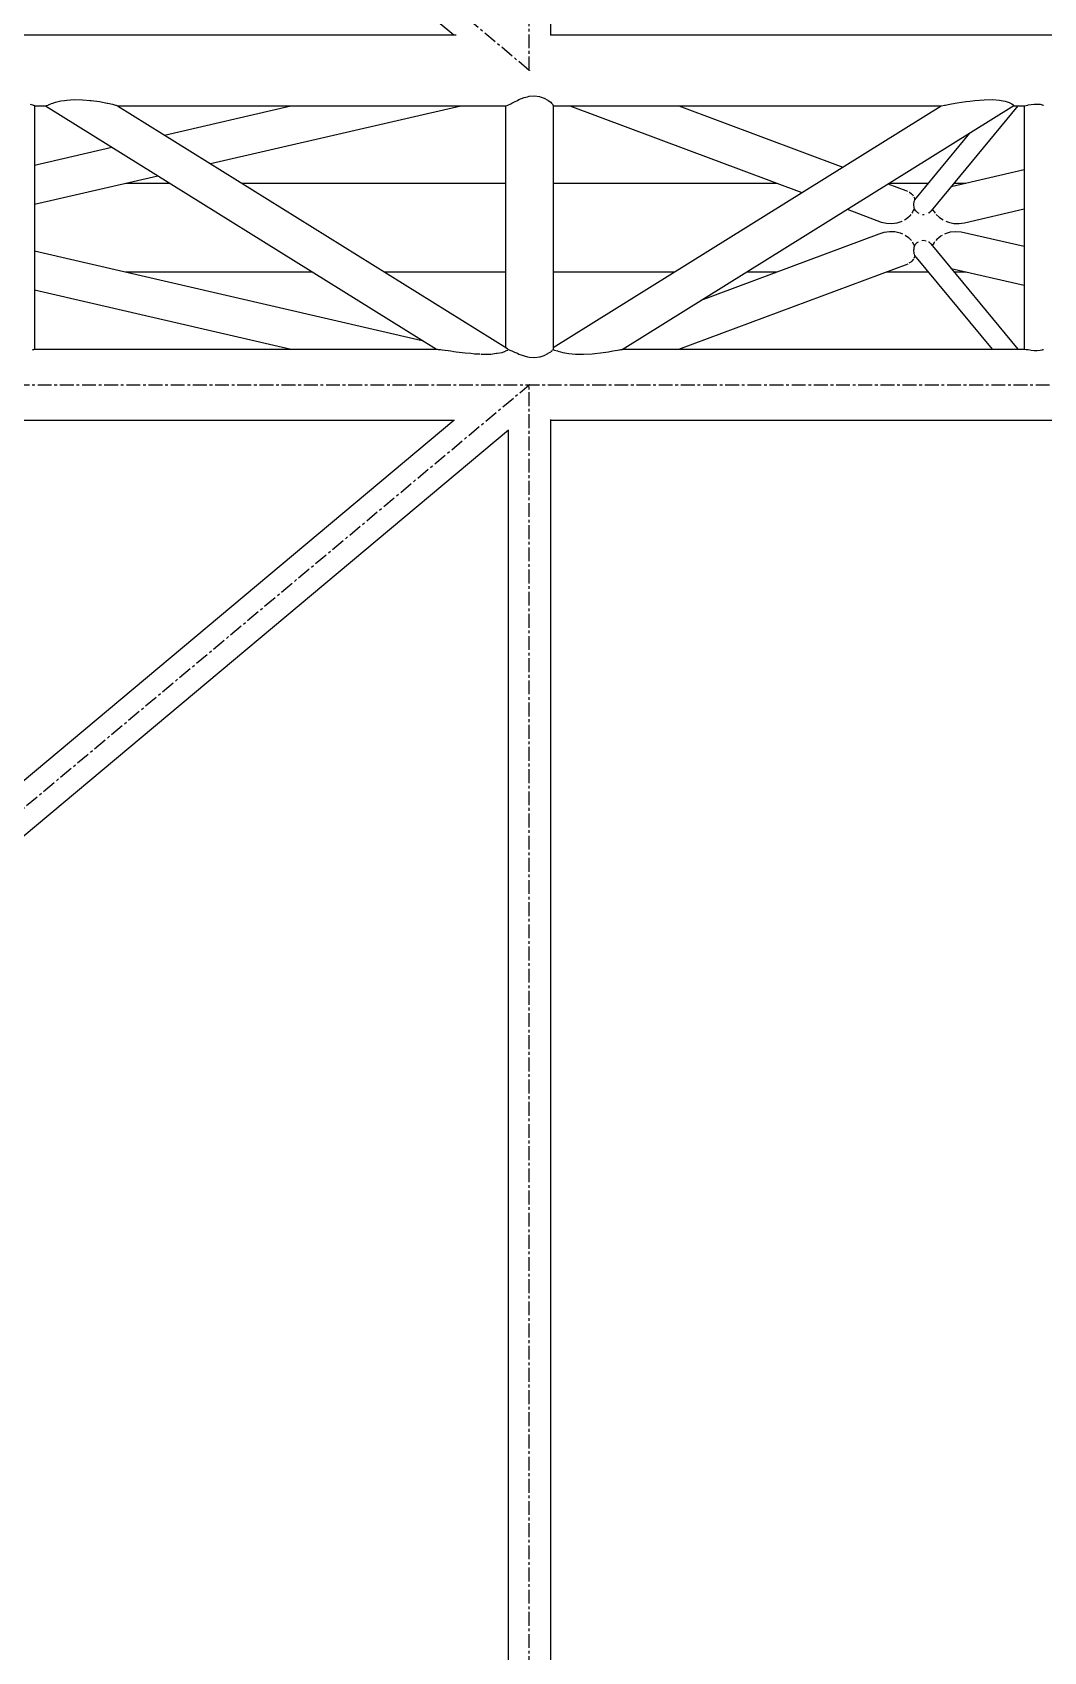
# Model space of a CAD drawing. Header units: millimetres. Extents: x 5143 to 30813, y 232 to 21408.
# Drawn here: x 24889 to 25468, y 11645 to 12572 of the extents above; entities that cross this region are included whole.
import ezdxf

# ---------------------------------------------------------------- set-up
doc = ezdxf.new("R2010")
doc.units = ezdxf.units.MM
doc.header["$LTSCALE"] = 0.25
doc.linetypes.add('CENTER', pattern=[50.8, 31.75, -6.35, 6.35, -6.35])
doc.linetypes.add('XKITLINE00', pattern=[0])

msp = doc.modelspace()

# ---------------------------------------------------------------- linework, layer by layer
at = {"color": 8, "linetype": 'CENTER'}
for p, q in [((25173.61, 12550.27), (23430, 14010.27)), ((25173.61, 12550.27), (25173.61, 14010.27)), ((24340.44, 11672.63), (25173.61, 12370.27)), ((24815.89, 12370.27), (26261.34, 12370.27)), ((25173.61, 10910.27), (25173.61, 12370.27))]:
    msp.add_line(p, q, dxfattribs=at)
at = {"color": 8, "linetype": 'XKITLINE00'}
for p, q in [((25185.79, 13990.39), (25185.79, 12570.4)), ((24301.8, 13264.39), (25130.39, 12570.57)), ((24815.89, 12570.57), (25131.8, 12570.57)), ((25185.79, 12570.57), (26261.35, 12570.57)), ((24887.87, 12530.88), (24889.13, 12530.57)), ((24889.13, 12530.57), (24889.5, 12530.38)), ((24889.5, 12530.38), (24889.94, 12530.28)), ((24889.94, 12530.28), (24890.22, 12530.08)), ((24890.22, 12530.08), (24890.22, 12390.55)), ((24890.22, 12529.97), (24896.79, 12529.97)), ((24896.48, 12529.97), (24896.49, 12529.97)), ((24896.49, 12529.97), (24896.74, 12529.94)), ((24896.49, 12529.97), (25120.36, 12390.57)), ((24896.74, 12529.94), (24897.06, 12530.17)), ((24897.06, 12530.17), (24898.05, 12530.37)), ((24898.05, 12530.37), (24898.27, 12530.59)), ((24898.27, 12530.59), (24900.01, 12531.23)), ((24900.01, 12531.23), (24900.85, 12531.41)), ((24900.85, 12531.41), (24902.27, 12532.03)), ((24902.27, 12532.03), (24905.25, 12532.74)), ((24905.25, 12532.74), (24907.53, 12533.02)), ((24907.53, 12533.02), (24908.86, 12533.29)), ((24908.86, 12533.29), (24913.03, 12533.58)), ((24913.03, 12533.58), (24917.76, 12533.47)), ((24917.76, 12533.47), (24922.22, 12533.02)), ((24922.22, 12533.02), (24922.78, 12532.98)), ((24922.78, 12532.98), (24927.46, 12532.38)), ((24927.46, 12532.38), (24931.78, 12531.55)), ((24931.78, 12531.55), (24932.33, 12531.41)), ((24932.33, 12531.41), (24934.99, 12530.89)), ((24934.99, 12530.89), (24936.7, 12530.37)), ((24936.7, 12530.37), (24937.1, 12530.3)), ((24937.14, 12530.28), (24937.72, 12530.01)), ((24937.72, 12530.01), (25161.05, 12390.95)), ((24937.77, 12529.97), (25160.29, 12529.97)), ((24964.64, 12513.24), (25037.08, 12529.97)), ((24990.97, 12496.85), (25134.37, 12529.97)), ((25159.96, 12529.97), (25159.96, 12391.63)), ((25160.18, 12529.97), (25160.26, 12529.94)), ((25160.3, 12529.99), (25160.26, 12529.94)), ((25160.3, 12529.99), (25161.31, 12530.36)), ((25161.31, 12530.36), (25161.37, 12530.37)), ((25161.37, 12530.37), (25162.94, 12531.2)), ((25162.94, 12531.2), (25163.52, 12531.41)), ((25163.52, 12531.41), (25165.1, 12532.34)), ((25165.1, 12532.34), (25166.77, 12533.02)), ((25166.77, 12533.02), (25167.69, 12533.56)), ((25167.69, 12533.56), (25170.57, 12534.7)), ((25170.57, 12534.7), (25172.59, 12535.15)), ((25172.59, 12535.15), (25173.61, 12535.48)), ((25173.61, 12535.48), (25176.65, 12535.74)), ((25176.65, 12535.74), (25179.53, 12535.29)), ((25179.53, 12535.29), (25179.84, 12535.15)), ((25179.84, 12535.15), (25182.12, 12534.45)), ((25182.12, 12534.45), (25184.28, 12533.2)), ((25184.28, 12533.2), (25184.46, 12533.02)), ((25184.46, 12533.02), (25185.91, 12532.03)), ((25185.91, 12532.03), (25186.38, 12531.41)), ((25186.38, 12531.41), (25186.92, 12530.98)), ((25186.92, 12530.98), (25187.15, 12530.37)), ((25187.15, 12530.37), (25187.26, 12530.26)), ((25187.26, 12530.26), (25187.26, 12391.07)), ((25187.26, 12529.97), (25409.56, 12529.97)), ((25187.26, 12391.63), (25409.45, 12529.97)), ((25196.73, 12529.97), (25329.72, 12480.33)), ((25226.77, 12390.52), (25451.02, 12530.14)), ((25259.26, 12529.97), (25353.16, 12494.92)), ((25453.33, 12529.97), (25403.65, 12469.76)), ((25409.49, 12529.94), (25409.68, 12530.03)), ((25409.5, 12529.97), (25409.49, 12529.94)), ((25409.68, 12530.03), (25411.32, 12530.33)), ((25411.32, 12530.33), (25411.73, 12530.37)), ((25411.73, 12530.37), (25414.45, 12530.94)), ((25414.45, 12530.94), (25417.52, 12531.41)), ((25417.52, 12531.41), (25418.56, 12531.63)), ((25418.56, 12531.63), (25423.56, 12532.44)), ((25423.56, 12532.44), (25425.8, 12532.69)), ((25425.86, 12532.7), (25428.74, 12533.02)), ((25428.74, 12533.02), (25434.05, 12533.49)), ((25434.05, 12533.49), (25438.81, 12533.57)), ((25438.81, 12533.57), (25442.77, 12533.24)), ((25442.77, 12533.24), (25443.71, 12533.02)), ((25443.71, 12533.02), (25446, 12532.69)), ((25446, 12532.69), (25448.37, 12531.96)), ((25448.37, 12531.96), (25449.14, 12531.41)), ((25449.14, 12531.41), (25449.85, 12531.2)), ((25449.9, 12531.18), (25450.74, 12530.53)), ((25450.74, 12530.53), (25450.68, 12530.37)), ((25450.68, 12530.37), (25451.02, 12530.14)), ((25450.74, 12529.97), (25457.22, 12529.97)), ((25457, 12529.97), (25457, 12390.57)), ((25457.06, 12529.97), (25457.17, 12529.94)), ((25457.17, 12529.94), (25457.28, 12530.02)), ((25457.28, 12530.02), (25458.09, 12530.23)), ((25458.09, 12530.23), (25459.06, 12530.36)), ((25459.06, 12530.36), (25459.35, 12530.47)), ((25459.35, 12530.47), (25460.94, 12530.8)), ((25460.94, 12530.8), (25462.7, 12530.98)), ((25462.7, 12530.98), (25464.46, 12531)), ((25464.46, 12531), (25466.05, 12530.86)), ((25466.05, 12530.86), (25467.31, 12530.56)), ((25467.31, 12530.56), (25467.68, 12530.36)), ((25467.68, 12530.36), (25468.09, 12530.28)), ((25425.7, 12514.38), (25394.21, 12476.22)), ((24890.22, 12496.05), (24934.52, 12506.29)), ((25415.2, 12483.76), (25457, 12493.42)), ((24890.22, 12473.58), (24960.85, 12489.89)), ((24942.59, 12485.67), (24967.62, 12485.67)), ((25008.92, 12485.67), (25159.96, 12485.67)), ((25187.26, 12485.67), (25315.41, 12485.67)), ((25378.97, 12485.29), (25389.24, 12481.45)), ((25379.59, 12485.67), (25402.01, 12485.67)), ((25389.24, 12481.45), (25390.25, 12481.01)), ((25416.78, 12485.67), (25423.47, 12485.67)), ((25391.21, 12480.58), (25391.37, 12480.51)), ((25391.37, 12480.51), (25392.44, 12479.59)), ((25392.44, 12479.59), (25392.93, 12479.2)), ((25392.93, 12479.2), (25393.42, 12478.46)), ((25393.75, 12475.1), (25393.63, 12473.57)), ((25393.63, 12473.57), (25393.67, 12473.35)), ((25393.67, 12473.35), (25393.82, 12471.74)), ((25393.75, 12477.95), (25394.03, 12477.53)), ((25393.92, 12475.47), (25393.75, 12475.1)), ((25393.82, 12471.74), (25394.06, 12470.99)), ((25394.21, 12476.22), (25393.92, 12475.47)), ((25394.03, 12477.53), (25394.19, 12476.76)), ((25394.19, 12476.76), (25394.33, 12476.36)), ((25355.54, 12470.7), (25375.02, 12463.42)), ((25375.02, 12463.42), (25378.07, 12462.72)), ((25378.07, 12462.72), (25381.2, 12462.55)), ((25381.2, 12462.55), (25384.25, 12462.93)), ((25384.25, 12462.93), (25387.06, 12463.83)), ((25387.06, 12463.83), (25387.13, 12463.88)), ((25388.39, 12464.59), (25389.49, 12465.22)), ((25389.49, 12465.22), (25390.52, 12466.17)), ((25390.52, 12466.17), (25391.51, 12466.98)), ((25392.11, 12467.76), (25391.51, 12466.98)), ((25393.06, 12469.01), (25392.63, 12468.45)), ((25393.45, 12469.97), (25393.06, 12469.01)), ((25394.02, 12471.05), (25393.45, 12469.97)), ((25394.06, 12470.99), (25394.58, 12470.1)), ((25394.58, 12470.1), (25394.73, 12469.96)), ((25394.73, 12469.96), (25395.85, 12468.86)), ((25395.85, 12468.86), (25396.62, 12468.45)), ((25398.8, 12467.76), (25399.16, 12467.69)), ((25399.16, 12467.69), (25399.78, 12467.76)), ((25402.1, 12468.45), (25402.43, 12468.6)), ((25402.43, 12468.6), (25403.65, 12469.76)), ((25404.46, 12470.74), (25404.92, 12469.97)), ((25404.92, 12469.97), (25406.02, 12468.45)), ((25406.54, 12467.76), (25408.35, 12466.16)), ((25408.35, 12466.16), (25408.55, 12465.95)), ((25408.55, 12465.95), (25410.56, 12464.59)), ((25412.1, 12463.88), (25413.61, 12463.26)), ((25413.61, 12463.26), (25416.61, 12462.65)), ((25416.61, 12462.65), (25419.73, 12462.58)), ((25419.73, 12462.58), (25422.81, 12463.05)), ((25422.81, 12463.05), (25457, 12470.94)), ((25271.96, 12418.66), (25373.87, 12456.7)), ((25373.87, 12456.7), (25376.81, 12457.65)), ((25376.81, 12457.65), (25379.91, 12458.08)), ((25379.91, 12458.08), (25383, 12457.96)), ((25383, 12457.96), (25385.92, 12457.31)), ((25385.92, 12457.31), (25387.34, 12456.69)), ((25388.78, 12455.98), (25390.73, 12454.55)), ((25390.73, 12454.55), (25390.78, 12454.48)), ((25390.78, 12454.48), (25392.4, 12452.8)), ((25407.15, 12453.74), (25406.31, 12452.8)), ((25407.15, 12453.74), (25408.16, 12454.48)), ((25408.16, 12454.48), (25409.33, 12455.49)), ((25409.33, 12455.49), (25410.23, 12455.98)), ((25411.54, 12456.69), (25411.84, 12456.85)), ((25411.84, 12456.85), (25414.7, 12457.73)), ((25414.7, 12457.73), (25417.75, 12458.09)), ((25417.75, 12458.09), (25420.85, 12457.9)), ((25420.85, 12457.9), (25457, 12449.55)), ((24890.22, 12446.92), (25112.23, 12395.64)), ((25392.85, 12452.12), (25393.66, 12450.68)), ((25393.65, 12447.22), (25393.62, 12446.99)), ((25393.62, 12446.99), (25393.72, 12445.77)), ((25393.72, 12447.92), (25393.65, 12447.22)), ((25393.66, 12450.68), (25393.79, 12450.5)), ((25393.73, 12445.64), (25393.74, 12445.46)), ((25393.81, 12448.83), (25393.74, 12448.08)), ((25393.74, 12445.46), (25393.9, 12445.1)), ((25393.79, 12450.5), (25394.07, 12449.7)), ((25394.13, 12449.88), (25393.81, 12448.83)), ((25394.4, 12443.86), (25393.86, 12442.61)), ((25393.9, 12445.1), (25394.2, 12444.34)), ((25394.51, 12450.53), (25394.13, 12449.88)), ((25394.2, 12444.34), (25438.57, 12390.57)), ((25394.47, 12444), (25394.4, 12443.86)), ((25394.51, 12450.53), (25394.67, 12450.68)), ((25394.67, 12450.68), (25395.77, 12451.78)), ((25395.77, 12451.78), (25396.42, 12452.12)), ((25398.34, 12452.8), (25399.09, 12452.95)), ((25399.09, 12452.95), (25400.81, 12452.75)), ((25402.18, 12452.12), (25402.36, 12452.04)), ((25402.36, 12452.04), (25403.57, 12450.88)), ((25403.57, 12450.88), (25453.33, 12390.57)), ((25404.78, 12450.67), (25404.29, 12450.01)), ((25405.34, 12451.71), (25404.78, 12450.67)), ((25405.7, 12452.12), (25405.34, 12451.71)), ((24942.36, 12434.87), (25049.21, 12434.87)), ((25090.5, 12434.87), (25159.96, 12434.87)), ((25187.26, 12434.87), (25256.71, 12434.87)), ((25259.26, 12390.57), (25390.49, 12439.56)), ((25298.01, 12434.87), (25315.41, 12434.87)), ((25377.94, 12434.87), (25402.01, 12434.87)), ((25391.17, 12439.98), (25392.31, 12440.68)), ((25392.59, 12441.02), (25392.31, 12440.68)), ((25393.6, 12442.1), (25392.59, 12441.02)), ((25415.15, 12436.85), (25457, 12427.18)), ((25416.78, 12434.87), (25423.7, 12434.87)), ((24890.22, 12424.55), (25037.31, 12390.57)), ((24889.05, 12390.27), (24889.13, 12390.28)), ((24889.13, 12390.28), (24889.51, 12390.43)), ((24889.51, 12390.43), (24889.94, 12390.47)), ((24889.94, 12390.47), (24890.22, 12390.55)), ((24890.22, 12390.57), (25120.84, 12390.57)), ((25120.46, 12390.57), (25120.51, 12390.61)), ((25120.51, 12390.61), (25120.83, 12390.57)), ((25120.86, 12390.57), (25121.35, 12390.52)), ((25121.35, 12390.52), (25122.81, 12390.43)), ((25122.81, 12390.43), (25123.63, 12390.27)), ((25123.63, 12390.27), (25123.66, 12390.27)), ((25123.66, 12390.27), (25127.2, 12389.78)), ((25127.2, 12389.78), (25128.57, 12389.64)), ((25128.57, 12389.64), (25130.33, 12389.35)), ((25130.45, 12389.33), (25131.81, 12389.11)), ((25131.81, 12389.11), (25136.9, 12388.51)), ((25136.9, 12388.51), (25140.06, 12388.26)), ((25140.06, 12388.26), (25142.17, 12388.02)), ((25151.64, 12387.85), (25154.76, 12388.26)), ((25154.76, 12388.26), (25155.16, 12388.29)), ((25155.16, 12388.29), (25158.05, 12388.8)), ((25158.05, 12388.8), (25159.46, 12389.33)), ((25159.51, 12389.35), (25159.92, 12389.51)), ((25160.04, 12389.64), (25159.92, 12389.51)), ((25160.04, 12389.64), (25161.22, 12390.03)), ((25160.34, 12391.39), (25160.98, 12391.04)), ((25160.93, 12391.02), (25161.04, 12390.97)), ((25160.98, 12391.04), (25161.31, 12390.59)), ((25161.35, 12390.26), (25161.22, 12390.03)), ((25161.31, 12390.59), (25161.51, 12390.37)), ((25161.46, 12390.43), (25161.36, 12390.27)), ((25161.51, 12390.37), (25162.94, 12389.79)), ((25162.94, 12389.79), (25163.52, 12389.63)), ((25163.52, 12389.63), (25165.1, 12388.83)), ((25165.1, 12388.83), (25166.78, 12388.24)), ((25166.78, 12388.24), (25167.69, 12387.76)), ((25182.12, 12386.95), (25184.28, 12388.08)), ((25184.28, 12388.08), (25184.46, 12388.24)), ((25184.46, 12388.24), (25185.91, 12389.09)), ((25186.38, 12389.63), (25185.91, 12389.09)), ((25186.38, 12389.63), (25186.92, 12389.95)), ((25187.11, 12390.33), (25186.92, 12389.95)), ((25187.18, 12390.7), (25187.11, 12390.33)), ((25187.12, 12390.37), (25188.06, 12389.98)), ((25187.26, 12391.07), (25187.2, 12390.8)), ((25188.06, 12389.98), (25189.82, 12389.62)), ((25189.82, 12389.62), (25190.18, 12389.43)), ((25190.18, 12389.43), (25192.77, 12388.74)), ((25192.77, 12388.74), (25196.2, 12388.23)), ((25196.2, 12388.23), (25200.06, 12387.8)), ((25209.54, 12388.02), (25211.2, 12388.23)), ((25211.2, 12388.23), (25214.45, 12388.51)), ((25214.45, 12388.51), (25218.98, 12389.14)), ((25218.98, 12389.14), (25221.45, 12389.62)), ((25221.45, 12389.62), (25222.82, 12389.79)), ((25222.82, 12389.79), (25225.52, 12390.3)), ((25225.52, 12390.3), (25225.92, 12390.42)), ((25225.92, 12390.42), (25226.77, 12390.52)), ((25226.86, 12390.57), (25457.28, 12390.57)), ((25457.12, 12390.57), (25457.17, 12390.61)), ((25457.17, 12390.61), (25457.28, 12390.58)), ((25457.28, 12390.58), (25458.09, 12390.48)), ((25458.09, 12390.48), (25459.06, 12390.42)), ((25459.06, 12390.42), (25459.35, 12390.34)), ((25459.35, 12390.34), (25460.94, 12390.09)), ((25460.94, 12390.09), (25462.7, 12389.94)), ((25462.7, 12389.94), (25464.46, 12389.92)), ((25464.46, 12389.92), (25466.05, 12390.04)), ((25466.05, 12390.04), (25467.31, 12390.27)), ((25467.31, 12390.27), (25467.69, 12390.42)), ((25467.69, 12390.42), (25468.12, 12390.46)), ((25142.17, 12388.02), (25145.26, 12387.86)), ((25145.78, 12387.83), (25147.23, 12387.76)), ((25147.23, 12387.76), (25151.63, 12387.85)), ((25167.69, 12387.76), (25170.57, 12386.73)), ((25170.57, 12386.73), (25172.6, 12386.31)), ((25172.6, 12386.31), (25173.61, 12386.02)), ((25173.61, 12386.02), (25176.65, 12385.77)), ((25176.65, 12385.77), (25179.53, 12386.18)), ((25179.53, 12386.18), (25179.85, 12386.31)), ((25179.85, 12386.31), (25182.12, 12386.95)), ((25200.06, 12387.8), (25204.58, 12387.73)), ((25204.58, 12387.73), (25209.54, 12388.02)), ((24332.78, 11682.05), (25130.45, 12349.97)), ((24348.11, 11663.21), (25161.59, 12344.38)), ((24815.89, 12349.97), (25130.67, 12349.97)), ((25161.43, 12344.24), (25161.43, 10936.3)), ((25185.79, 12350.27), (25185.79, 10930.34)), ((25185.79, 12349.97), (26261.34, 12349.97))]:
    msp.add_line(p, q, dxfattribs=at)
for centre in [(25173.61, 12550.27), (25173.61, 12550.27), (25173.61, 12370.27), (25173.61, 12370.27)]:
    msp.add_circle(centre, 0.05, dxfattribs=at)

doc.saveas('drawing.dxf')
